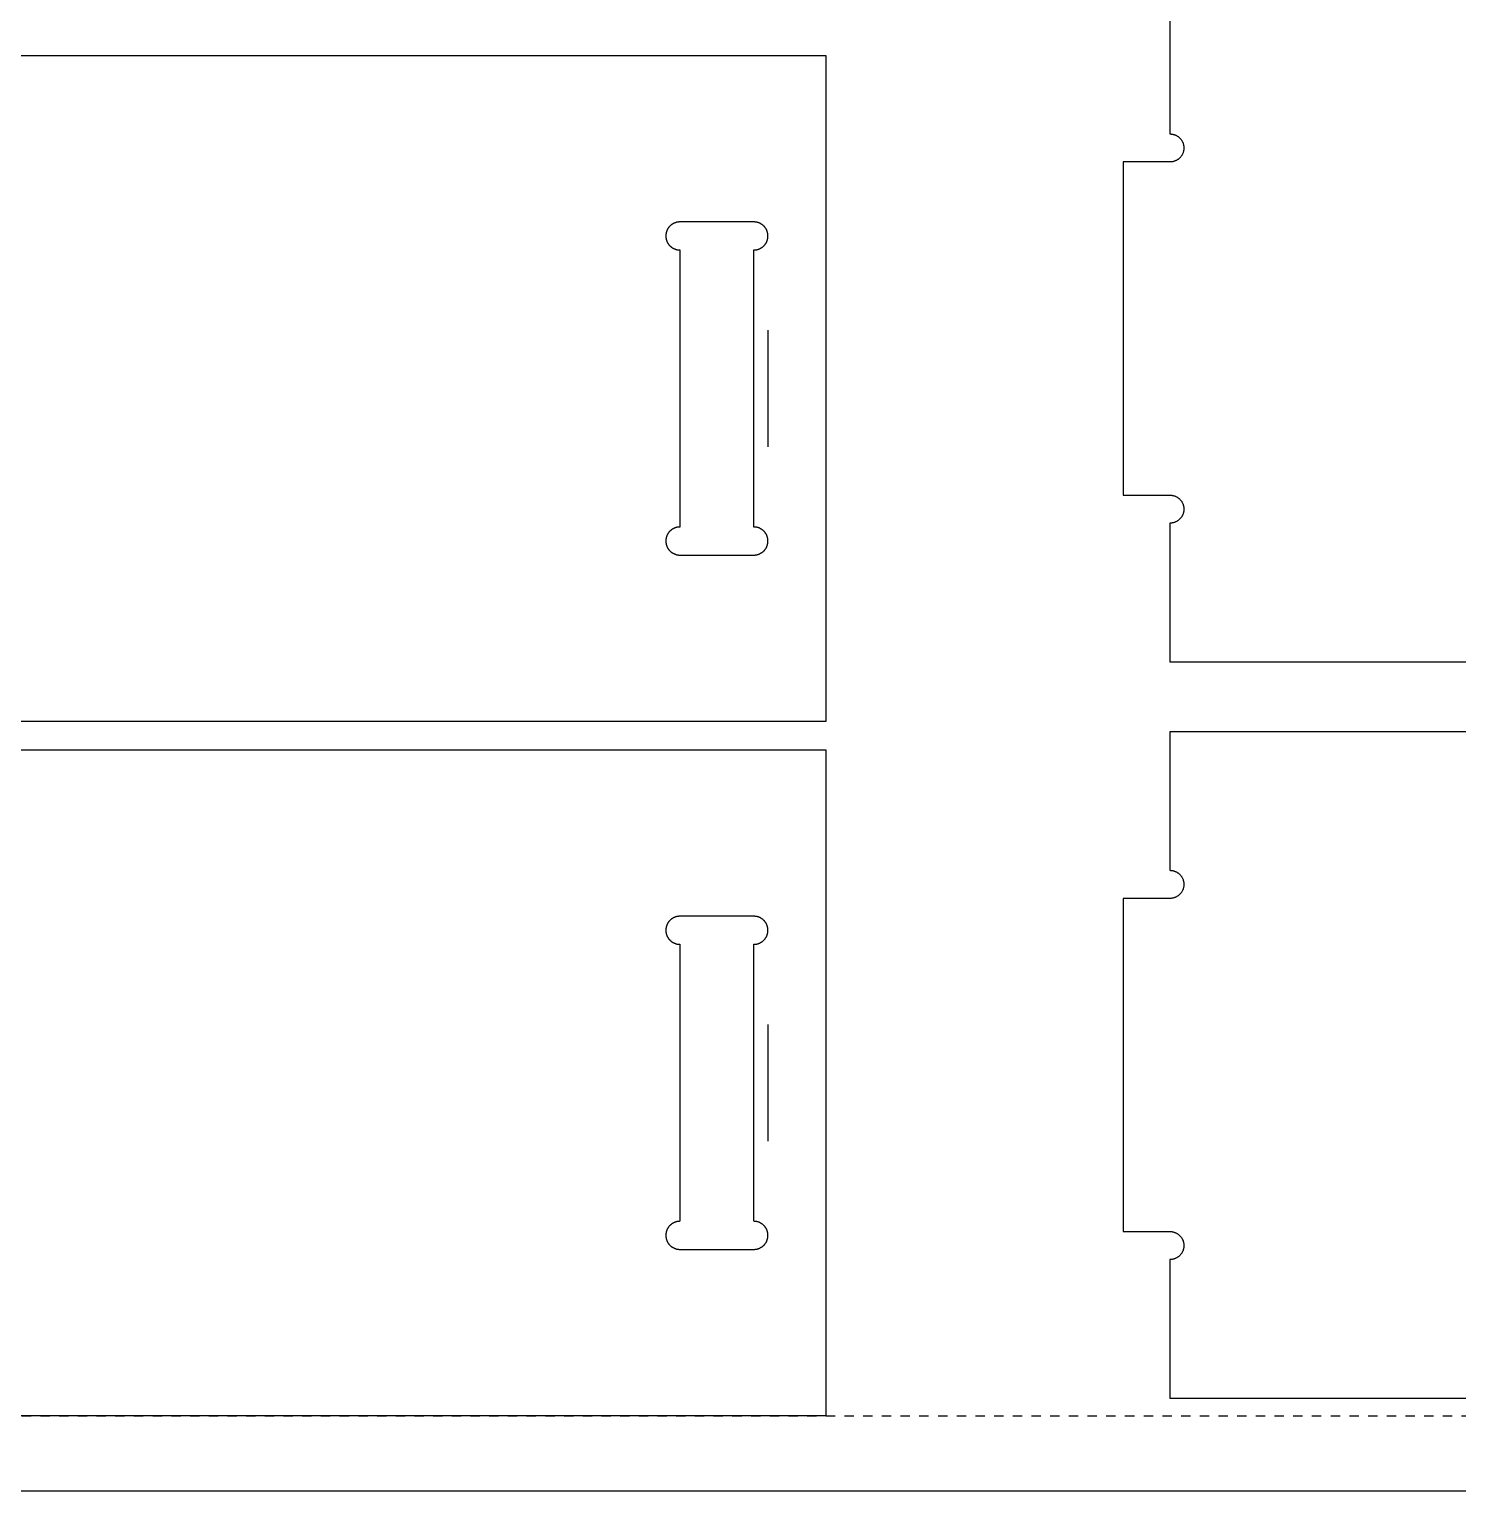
# Model space of a CAD drawing. Header units: millimetres. Extents: x -5443 to -2943, y 785 to 2035.
# Drawn here: x -5137.9 to -4832.3, y 785.5 to 1098.1 of the extents above; entities that cross this region are included whole.
import ezdxf

# ---------------------------------------------------------------- set-up
doc = ezdxf.new("R2010")
doc.units = ezdxf.units.MM
doc.header["$MEASUREMENT"] = 0
doc.linetypes.add('Hidden', pattern=[4, 2, -2])
for name, color, linetype, true_color in [('FAB$CUTEX-D15-TE6', 3, 'Continuous', 0x00ff07), ('FAB$CUTON-D15TE6', 30, 'Continuous', 0xff6600), ('FAB$Material', 146, 'Continuous', 0x00626f), ('FAB$Material$Margins', 18, 'Hidden', 0x000000), ('FAB$POCKET-D9-TE6', 240, 'Continuous', 0xff004f)]:
    doc.layers.add(name, color=color, linetype=linetype, true_color=true_color)

msp = doc.modelspace()

# ---------------------------------------------------------------- linework, layer by layer
at = {"layer": 'FAB$CUTEX-D15-TE6'}
for points in [[(-4893.88, 1105.29), (-4893.88, 1075.67)], [(-5427.48, 1092.47), (-4967.48, 1092.47)], [(-4967.48, 1092.47), (-4967.48, 949.97)], [(-4893.88, 1075.67), (-4893.78, 1075.66), (-4893.67, 1075.66), (-4893.57, 1075.65), (-4893.47, 1075.64), (-4893.36, 1075.62), (-4893.26, 1075.6), (-4893.16, 1075.58), (-4893.06, 1075.55), (-4892.96, 1075.52), (-4892.86, 1075.49), (-4892.77, 1075.45), (-4892.67, 1075.41), (-4892.58, 1075.37), (-4892.49, 1075.32), (-4892.39, 1075.27), (-4892.31, 1075.22), (-4892.22, 1075.16), (-4892.13, 1075.1), (-4892.05, 1075.04), (-4891.97, 1074.98), (-4891.89, 1074.91), (-4891.81, 1074.84), (-4891.74, 1074.77), (-4891.67, 1074.69), (-4891.6, 1074.62), (-4891.53, 1074.54), (-4891.47, 1074.45), (-4891.41, 1074.37), (-4891.35, 1074.28), (-4891.3, 1074.2), (-4891.25, 1074.11), (-4891.2, 1074.01), (-4891.15, 1073.92), (-4891.11, 1073.83), (-4891.07, 1073.73), (-4891.04, 1073.63), (-4891.01, 1073.53), (-4890.98, 1073.43), (-4890.95, 1073.33), (-4890.93, 1073.23), (-4890.92, 1073.13), (-4890.9, 1073.03), (-4890.89, 1072.92), (-4890.88, 1072.82), (-4890.88, 1072.72), (-4890.88, 1072.61), (-4890.88, 1072.51), (-4890.89, 1072.41), (-4890.9, 1072.3), (-4890.92, 1072.2), (-4890.93, 1072.1), (-4890.95, 1072), (-4890.98, 1071.9), (-4891.01, 1071.8), (-4891.04, 1071.7), (-4891.07, 1071.6), (-4891.11, 1071.51), (-4891.15, 1071.41), (-4891.2, 1071.32), (-4891.25, 1071.23), (-4891.3, 1071.14), (-4891.35, 1071.05), (-4891.41, 1070.96), (-4891.47, 1070.88), (-4891.53, 1070.8), (-4891.6, 1070.72), (-4891.67, 1070.64), (-4891.74, 1070.56), (-4891.81, 1070.49), (-4891.89, 1070.42), (-4891.97, 1070.35), (-4892.05, 1070.29), (-4892.13, 1070.23), (-4892.22, 1070.17), (-4892.31, 1070.11), (-4892.39, 1070.06), (-4892.49, 1070.01), (-4892.58, 1069.96), (-4892.67, 1069.92), (-4892.77, 1069.88), (-4892.86, 1069.84), (-4892.96, 1069.81), (-4893.06, 1069.78), (-4893.16, 1069.75), (-4893.26, 1069.73), (-4893.36, 1069.71), (-4893.47, 1069.69), (-4893.57, 1069.68), (-4893.67, 1069.67), (-4893.78, 1069.67), (-4893.88, 1069.67)], [(-4893.88, 1069.67), (-4903.88, 1069.67)], [(-4903.88, 1069.67), (-4903.88, 998.42)], [(-4903.88, 998.42), (-4893.88, 998.42)], [(-4893.88, 998.42), (-4893.78, 998.41), (-4893.67, 998.41), (-4893.57, 998.4), (-4893.47, 998.39), (-4893.36, 998.37), (-4893.26, 998.35), (-4893.16, 998.33), (-4893.06, 998.3), (-4892.96, 998.27), (-4892.86, 998.24), (-4892.77, 998.2), (-4892.67, 998.16), (-4892.58, 998.12), (-4892.49, 998.07), (-4892.39, 998.02), (-4892.31, 997.97), (-4892.22, 997.91), (-4892.13, 997.85), (-4892.05, 997.79), (-4891.97, 997.73), (-4891.89, 997.66), (-4891.81, 997.59), (-4891.74, 997.52), (-4891.67, 997.44), (-4891.6, 997.37), (-4891.53, 997.29), (-4891.47, 997.2), (-4891.41, 997.12), (-4891.35, 997.03), (-4891.3, 996.95), (-4891.25, 996.86), (-4891.2, 996.76), (-4891.15, 996.67), (-4891.11, 996.58), (-4891.07, 996.48), (-4891.04, 996.38), (-4891.01, 996.28), (-4890.98, 996.18), (-4890.95, 996.08), (-4890.93, 995.98), (-4890.92, 995.88), (-4890.9, 995.78), (-4890.89, 995.67), (-4890.88, 995.57), (-4890.88, 995.47), (-4890.88, 995.36), (-4890.88, 995.26), (-4890.89, 995.16), (-4890.9, 995.05), (-4890.92, 994.95), (-4890.93, 994.85), (-4890.95, 994.75), (-4890.98, 994.65), (-4891.01, 994.55), (-4891.04, 994.45), (-4891.07, 994.35), (-4891.11, 994.26), (-4891.15, 994.16), (-4891.2, 994.07), (-4891.25, 993.98), (-4891.3, 993.89), (-4891.35, 993.8), (-4891.41, 993.71), (-4891.47, 993.63), (-4891.53, 993.55), (-4891.6, 993.47), (-4891.67, 993.39), (-4891.74, 993.31), (-4891.81, 993.24), (-4891.89, 993.17), (-4891.97, 993.1), (-4892.05, 993.04), (-4892.13, 992.98), (-4892.22, 992.92), (-4892.31, 992.86), (-4892.39, 992.81), (-4892.49, 992.76), (-4892.58, 992.71), (-4892.67, 992.67), (-4892.77, 992.63), (-4892.86, 992.59), (-4892.96, 992.56), (-4893.06, 992.53), (-4893.16, 992.5), (-4893.26, 992.48), (-4893.36, 992.46), (-4893.47, 992.44), (-4893.57, 992.43), (-4893.67, 992.42), (-4893.78, 992.42), (-4893.88, 992.42)], [(-4893.88, 992.42), (-4893.88, 962.79)], [(-4893.88, 962.79), (-4813.57, 962.79)], [(-4967.48, 949.97), (-5427.48, 949.97)], [(-4813.57, 947.79), (-4893.88, 947.79)], [(-4893.88, 947.79), (-4893.88, 918.17)], [(-5427.48, 943.97), (-4967.48, 943.97)], [(-4967.48, 943.97), (-4967.48, 801.47)], [(-4893.88, 918.17), (-4893.78, 918.16), (-4893.67, 918.16), (-4893.57, 918.15), (-4893.47, 918.14), (-4893.36, 918.12), (-4893.26, 918.1), (-4893.16, 918.08), (-4893.06, 918.05), (-4892.96, 918.02), (-4892.86, 917.99), (-4892.77, 917.95), (-4892.67, 917.91), (-4892.58, 917.87), (-4892.49, 917.82), (-4892.39, 917.77), (-4892.31, 917.72), (-4892.22, 917.66), (-4892.13, 917.6), (-4892.05, 917.54), (-4891.97, 917.48), (-4891.89, 917.41), (-4891.81, 917.34), (-4891.74, 917.27), (-4891.67, 917.19), (-4891.6, 917.12), (-4891.53, 917.04), (-4891.47, 916.95), (-4891.41, 916.87), (-4891.35, 916.78), (-4891.3, 916.7), (-4891.25, 916.61), (-4891.2, 916.51), (-4891.15, 916.42), (-4891.11, 916.33), (-4891.07, 916.23), (-4891.04, 916.13), (-4891.01, 916.03), (-4890.98, 915.93), (-4890.95, 915.83), (-4890.93, 915.73), (-4890.92, 915.63), (-4890.9, 915.53), (-4890.89, 915.42), (-4890.88, 915.32), (-4890.88, 915.22), (-4890.88, 915.11), (-4890.88, 915.01), (-4890.89, 914.91), (-4890.9, 914.8), (-4890.92, 914.7), (-4890.93, 914.6), (-4890.95, 914.5), (-4890.98, 914.4), (-4891.01, 914.3), (-4891.04, 914.2), (-4891.07, 914.1), (-4891.11, 914.01), (-4891.15, 913.91), (-4891.2, 913.82), (-4891.25, 913.73), (-4891.3, 913.64), (-4891.35, 913.55), (-4891.41, 913.46), (-4891.47, 913.38), (-4891.53, 913.3), (-4891.6, 913.22), (-4891.67, 913.14), (-4891.74, 913.06), (-4891.81, 912.99), (-4891.89, 912.92), (-4891.97, 912.85), (-4892.05, 912.79), (-4892.13, 912.73), (-4892.22, 912.67), (-4892.31, 912.61), (-4892.39, 912.56), (-4892.49, 912.51), (-4892.58, 912.46), (-4892.67, 912.42), (-4892.77, 912.38), (-4892.86, 912.34), (-4892.96, 912.31), (-4893.06, 912.28), (-4893.16, 912.25), (-4893.26, 912.23), (-4893.36, 912.21), (-4893.47, 912.19), (-4893.57, 912.18), (-4893.67, 912.17), (-4893.78, 912.17), (-4893.88, 912.17)], [(-4893.88, 912.17), (-4903.88, 912.17)], [(-4903.88, 912.17), (-4903.88, 840.92)], [(-4903.88, 840.92), (-4893.88, 840.92)], [(-4893.88, 840.92), (-4893.78, 840.91), (-4893.67, 840.91), (-4893.57, 840.9), (-4893.47, 840.89), (-4893.36, 840.87), (-4893.26, 840.85), (-4893.16, 840.83), (-4893.06, 840.8), (-4892.96, 840.77), (-4892.86, 840.74), (-4892.77, 840.7), (-4892.67, 840.66), (-4892.58, 840.62), (-4892.49, 840.57), (-4892.39, 840.52), (-4892.31, 840.47), (-4892.22, 840.41), (-4892.13, 840.35), (-4892.05, 840.29), (-4891.97, 840.23), (-4891.89, 840.16), (-4891.81, 840.09), (-4891.74, 840.02), (-4891.67, 839.94), (-4891.6, 839.87), (-4891.53, 839.79), (-4891.47, 839.7), (-4891.41, 839.62), (-4891.35, 839.53), (-4891.3, 839.45), (-4891.25, 839.36), (-4891.2, 839.26), (-4891.15, 839.17), (-4891.11, 839.08), (-4891.07, 838.98), (-4891.04, 838.88), (-4891.01, 838.78), (-4890.98, 838.68), (-4890.95, 838.58), (-4890.93, 838.48), (-4890.92, 838.38), (-4890.9, 838.28), (-4890.89, 838.17), (-4890.88, 838.07), (-4890.88, 837.97), (-4890.88, 837.86), (-4890.88, 837.76), (-4890.89, 837.66), (-4890.9, 837.55), (-4890.92, 837.45), (-4890.93, 837.35), (-4890.95, 837.25), (-4890.98, 837.15), (-4891.01, 837.05), (-4891.04, 836.95), (-4891.07, 836.85), (-4891.11, 836.76), (-4891.15, 836.66), (-4891.2, 836.57), (-4891.25, 836.48), (-4891.3, 836.39), (-4891.35, 836.3), (-4891.41, 836.21), (-4891.47, 836.13), (-4891.53, 836.05), (-4891.6, 835.97), (-4891.67, 835.89), (-4891.74, 835.81), (-4891.81, 835.74), (-4891.89, 835.67), (-4891.97, 835.6), (-4892.05, 835.54), (-4892.13, 835.48), (-4892.22, 835.42), (-4892.31, 835.36), (-4892.39, 835.31), (-4892.49, 835.26), (-4892.58, 835.21), (-4892.67, 835.17), (-4892.77, 835.13), (-4892.86, 835.09), (-4892.96, 835.06), (-4893.06, 835.03), (-4893.16, 835), (-4893.26, 834.98), (-4893.36, 834.96), (-4893.47, 834.94), (-4893.57, 834.93), (-4893.67, 834.92), (-4893.78, 834.92), (-4893.88, 834.92)], [(-4893.88, 834.92), (-4893.88, 805.29)], [(-4893.88, 805.29), (-4616.11, 805.29)], [(-4967.48, 801.47), (-5427.48, 801.47)]]:
    msp.add_lwpolyline(points, dxfattribs=at)
at = {"layer": 'FAB$CUTON-D15TE6'}
for points in [[(-4979.86, 1033.72), (-4979.86, 1008.72)], [(-4979.86, 885.22), (-4979.86, 860.22)]]:
    msp.add_lwpolyline(points, dxfattribs=at)
at = {"layer": 'FAB$Material'}
msp.add_lwpolyline([(-5443.48, 2035.47), (-5443.48, 785.47), (-2943.48, 785.47), (-2943.48, 2035.47)], close=True, dxfattribs=at)
at = {"layer": 'FAB$Material$Margins'}
msp.add_lwpolyline([(-5427.48, 2019.47), (-5427.48, 801.47), (-2959.48, 801.47), (-2959.48, 2019.47)], close=True, dxfattribs=at)
at = {"layer": 'FAB$POCKET-D9-TE6'}
for points in [[(-4998.7, 1056.85), (-4998.77, 1056.85), (-4998.84, 1056.84), (-4998.9, 1056.84), (-4998.97, 1056.83), (-4999.04, 1056.83), (-4999.11, 1056.82), (-4999.18, 1056.81), (-4999.25, 1056.8), (-4999.32, 1056.78), (-4999.39, 1056.77), (-4999.46, 1056.75), (-4999.53, 1056.73), (-4999.6, 1056.71), (-4999.67, 1056.69), (-4999.74, 1056.66), (-4999.81, 1056.64), (-4999.88, 1056.61), (-4999.94, 1056.58), (-5000.01, 1056.55), (-5000.08, 1056.51), (-5000.15, 1056.48), (-5000.21, 1056.44), (-5000.28, 1056.4), (-5000.34, 1056.36), (-5000.41, 1056.31), (-5000.47, 1056.27), (-5000.53, 1056.22), (-5000.59, 1056.18), (-5000.65, 1056.13), (-5000.71, 1056.07), (-5000.77, 1056.02), (-5000.82, 1055.97), (-5000.88, 1055.91), (-5000.93, 1055.86), (-5000.98, 1055.8), (-5001.03, 1055.74), (-5001.08, 1055.68), (-5001.13, 1055.61), (-5001.17, 1055.55), (-5001.21, 1055.49), (-5001.25, 1055.42), (-5001.29, 1055.36), (-5001.33, 1055.29), (-5001.37, 1055.22), (-5001.4, 1055.16), (-5001.43, 1055.09), (-5001.46, 1055.02), (-5001.49, 1054.95), (-5001.52, 1054.88), (-5001.54, 1054.81), (-5001.56, 1054.74), (-5001.59, 1054.67), (-5001.6, 1054.6), (-5001.62, 1054.53), (-5001.64, 1054.46), (-5001.65, 1054.39), (-5001.66, 1054.32), (-5001.67, 1054.25), (-5001.68, 1054.18), (-5001.69, 1054.12), (-5001.69, 1054.05), (-5001.7, 1053.98), (-5001.7, 1053.91), (-5001.7, 1053.85), (-5001.7, 1053.78), (-5001.7, 1053.71), (-5001.69, 1053.65), (-5001.69, 1053.58), (-5001.68, 1053.51), (-5001.67, 1053.44), (-5001.66, 1053.37), (-5001.65, 1053.3), (-5001.64, 1053.23), (-5001.62, 1053.16), (-5001.6, 1053.09), (-5001.59, 1053.02), (-5001.56, 1052.95), (-5001.54, 1052.88), (-5001.52, 1052.81), (-5001.49, 1052.74), (-5001.46, 1052.67), (-5001.43, 1052.6), (-5001.4, 1052.54), (-5001.37, 1052.47), (-5001.33, 1052.4), (-5001.29, 1052.34), (-5001.25, 1052.27), (-5001.21, 1052.2), (-5001.17, 1052.14), (-5001.13, 1052.08), (-5001.08, 1052.02), (-5001.03, 1051.96), (-5000.98, 1051.9), (-5000.93, 1051.84), (-5000.88, 1051.78), (-5000.82, 1051.73), (-5000.77, 1051.67), (-5000.71, 1051.62), (-5000.65, 1051.57), (-5000.59, 1051.52), (-5000.53, 1051.47), (-5000.47, 1051.42), (-5000.41, 1051.38), (-5000.34, 1051.34), (-5000.28, 1051.29), (-5000.21, 1051.25), (-5000.15, 1051.22), (-5000.08, 1051.18), (-5000.01, 1051.15), (-4999.94, 1051.12), (-4999.88, 1051.09), (-4999.81, 1051.06), (-4999.74, 1051.03), (-4999.67, 1051.01), (-4999.6, 1050.98), (-4999.53, 1050.96), (-4999.46, 1050.94), (-4999.39, 1050.93), (-4999.32, 1050.91), (-4999.25, 1050.9), (-4999.18, 1050.88), (-4999.11, 1050.87), (-4999.04, 1050.87), (-4998.97, 1050.86), (-4998.9, 1050.85), (-4998.84, 1050.85), (-4998.77, 1050.85), (-4998.7, 1050.85)], [(-4982.86, 1056.85), (-4998.7, 1056.85)], [(-4982.86, 1050.85), (-4982.8, 1050.85), (-4982.73, 1050.85), (-4982.66, 1050.85), (-4982.59, 1050.86), (-4982.53, 1050.87), (-4982.46, 1050.87), (-4982.39, 1050.88), (-4982.32, 1050.9), (-4982.25, 1050.91), (-4982.18, 1050.93), (-4982.11, 1050.94), (-4982.04, 1050.96), (-4981.97, 1050.98), (-4981.9, 1051.01), (-4981.83, 1051.03), (-4981.76, 1051.06), (-4981.69, 1051.09), (-4981.62, 1051.12), (-4981.55, 1051.15), (-4981.49, 1051.18), (-4981.42, 1051.22), (-4981.35, 1051.25), (-4981.29, 1051.29), (-4981.22, 1051.34), (-4981.16, 1051.38), (-4981.09, 1051.42), (-4981.03, 1051.47), (-4980.97, 1051.52), (-4980.91, 1051.57), (-4980.85, 1051.62), (-4980.8, 1051.67), (-4980.74, 1051.73), (-4980.69, 1051.78), (-4980.63, 1051.84), (-4980.58, 1051.9), (-4980.53, 1051.96), (-4980.49, 1052.02), (-4980.44, 1052.08), (-4980.4, 1052.14), (-4980.35, 1052.2), (-4980.31, 1052.27), (-4980.27, 1052.34), (-4980.23, 1052.4), (-4980.2, 1052.47), (-4980.16, 1052.54), (-4980.13, 1052.6), (-4980.1, 1052.67), (-4980.07, 1052.74), (-4980.05, 1052.81), (-4980.02, 1052.88), (-4980, 1052.95), (-4979.98, 1053.02), (-4979.96, 1053.09), (-4979.94, 1053.16), (-4979.93, 1053.23), (-4979.91, 1053.3), (-4979.9, 1053.37), (-4979.89, 1053.44), (-4979.88, 1053.51), (-4979.88, 1053.58), (-4979.87, 1053.65), (-4979.87, 1053.71), (-4979.86, 1053.78), (-4979.86, 1053.85), (-4979.86, 1053.91), (-4979.87, 1053.98), (-4979.87, 1054.05), (-4979.88, 1054.12), (-4979.88, 1054.18), (-4979.89, 1054.25), (-4979.9, 1054.32), (-4979.91, 1054.39), (-4979.93, 1054.46), (-4979.94, 1054.53), (-4979.96, 1054.6), (-4979.98, 1054.67), (-4980, 1054.74), (-4980.02, 1054.81), (-4980.05, 1054.88), (-4980.07, 1054.95), (-4980.1, 1055.02), (-4980.13, 1055.09), (-4980.16, 1055.16), (-4980.2, 1055.22), (-4980.23, 1055.29), (-4980.27, 1055.36), (-4980.31, 1055.42), (-4980.35, 1055.49), (-4980.4, 1055.55), (-4980.44, 1055.61), (-4980.49, 1055.68), (-4980.53, 1055.74), (-4980.58, 1055.8), (-4980.63, 1055.86), (-4980.69, 1055.91), (-4980.74, 1055.97), (-4980.8, 1056.02), (-4980.85, 1056.07), (-4980.91, 1056.13), (-4980.97, 1056.18), (-4981.03, 1056.22), (-4981.09, 1056.27), (-4981.16, 1056.31), (-4981.22, 1056.36), (-4981.29, 1056.4), (-4981.35, 1056.44), (-4981.42, 1056.48), (-4981.49, 1056.51), (-4981.55, 1056.55), (-4981.62, 1056.58), (-4981.69, 1056.61), (-4981.76, 1056.64), (-4981.83, 1056.66), (-4981.9, 1056.69), (-4981.97, 1056.71), (-4982.04, 1056.73), (-4982.11, 1056.75), (-4982.18, 1056.77), (-4982.25, 1056.78), (-4982.32, 1056.8), (-4982.39, 1056.81), (-4982.46, 1056.82), (-4982.53, 1056.83), (-4982.59, 1056.83), (-4982.66, 1056.84), (-4982.73, 1056.84), (-4982.8, 1056.85), (-4982.86, 1056.85)], [(-4998.7, 1050.85), (-4998.7, 991.6)], [(-4982.86, 991.6), (-4982.86, 1050.85)], [(-4998.7, 991.6), (-4998.77, 991.6), (-4998.84, 991.59), (-4998.9, 991.59), (-4998.97, 991.58), (-4999.04, 991.58), (-4999.11, 991.57), (-4999.18, 991.56), (-4999.25, 991.55), (-4999.32, 991.53), (-4999.39, 991.52), (-4999.46, 991.5), (-4999.53, 991.48), (-4999.6, 991.46), (-4999.67, 991.44), (-4999.74, 991.41), (-4999.81, 991.39), (-4999.88, 991.36), (-4999.94, 991.33), (-5000.01, 991.3), (-5000.08, 991.26), (-5000.15, 991.23), (-5000.21, 991.19), (-5000.28, 991.15), (-5000.34, 991.11), (-5000.41, 991.06), (-5000.47, 991.02), (-5000.53, 990.97), (-5000.59, 990.93), (-5000.65, 990.88), (-5000.71, 990.82), (-5000.77, 990.77), (-5000.82, 990.72), (-5000.88, 990.66), (-5000.93, 990.61), (-5000.98, 990.55), (-5001.03, 990.49), (-5001.08, 990.43), (-5001.13, 990.36), (-5001.17, 990.3), (-5001.21, 990.24), (-5001.25, 990.17), (-5001.29, 990.11), (-5001.33, 990.04), (-5001.37, 989.97), (-5001.4, 989.91), (-5001.43, 989.84), (-5001.46, 989.77), (-5001.49, 989.7), (-5001.52, 989.63), (-5001.54, 989.56), (-5001.56, 989.49), (-5001.59, 989.42), (-5001.6, 989.35), (-5001.62, 989.28), (-5001.64, 989.21), (-5001.65, 989.14), (-5001.66, 989.07), (-5001.67, 989), (-5001.68, 988.93), (-5001.69, 988.87), (-5001.69, 988.8), (-5001.7, 988.73), (-5001.7, 988.66), (-5001.7, 988.6), (-5001.7, 988.53), (-5001.7, 988.46), (-5001.69, 988.4), (-5001.69, 988.33), (-5001.68, 988.26), (-5001.67, 988.19), (-5001.66, 988.12), (-5001.65, 988.05), (-5001.64, 987.98), (-5001.62, 987.91), (-5001.6, 987.84), (-5001.59, 987.77), (-5001.56, 987.7), (-5001.54, 987.63), (-5001.52, 987.56), (-5001.49, 987.49), (-5001.46, 987.42), (-5001.43, 987.35), (-5001.4, 987.29), (-5001.37, 987.22), (-5001.33, 987.15), (-5001.29, 987.09), (-5001.25, 987.02), (-5001.21, 986.95), (-5001.17, 986.89), (-5001.13, 986.83), (-5001.08, 986.77), (-5001.03, 986.71), (-5000.98, 986.65), (-5000.93, 986.59), (-5000.88, 986.53), (-5000.82, 986.48), (-5000.77, 986.42), (-5000.71, 986.37), (-5000.65, 986.32), (-5000.59, 986.27), (-5000.53, 986.22), (-5000.47, 986.17), (-5000.41, 986.13), (-5000.34, 986.09), (-5000.28, 986.04), (-5000.21, 986), (-5000.15, 985.97), (-5000.08, 985.93), (-5000.01, 985.9), (-4999.94, 985.87), (-4999.88, 985.84), (-4999.81, 985.81), (-4999.74, 985.78), (-4999.67, 985.76), (-4999.6, 985.73), (-4999.53, 985.71), (-4999.46, 985.69), (-4999.39, 985.68), (-4999.32, 985.66), (-4999.25, 985.65), (-4999.18, 985.63), (-4999.11, 985.62), (-4999.04, 985.62), (-4998.97, 985.61), (-4998.9, 985.6), (-4998.84, 985.6), (-4998.77, 985.6), (-4998.7, 985.6)], [(-4982.86, 985.6), (-4982.8, 985.6), (-4982.73, 985.6), (-4982.66, 985.6), (-4982.59, 985.61), (-4982.53, 985.62), (-4982.46, 985.62), (-4982.39, 985.63), (-4982.32, 985.65), (-4982.25, 985.66), (-4982.18, 985.68), (-4982.11, 985.69), (-4982.04, 985.71), (-4981.97, 985.73), (-4981.9, 985.76), (-4981.83, 985.78), (-4981.76, 985.81), (-4981.69, 985.84), (-4981.62, 985.87), (-4981.55, 985.9), (-4981.49, 985.93), (-4981.42, 985.97), (-4981.35, 986), (-4981.29, 986.04), (-4981.22, 986.09), (-4981.16, 986.13), (-4981.09, 986.17), (-4981.03, 986.22), (-4980.97, 986.27), (-4980.91, 986.32), (-4980.85, 986.37), (-4980.8, 986.42), (-4980.74, 986.48), (-4980.69, 986.53), (-4980.63, 986.59), (-4980.58, 986.65), (-4980.53, 986.71), (-4980.49, 986.77), (-4980.44, 986.83), (-4980.4, 986.89), (-4980.35, 986.95), (-4980.31, 987.02), (-4980.27, 987.09), (-4980.23, 987.15), (-4980.2, 987.22), (-4980.16, 987.29), (-4980.13, 987.35), (-4980.1, 987.42), (-4980.07, 987.49), (-4980.05, 987.56), (-4980.02, 987.63), (-4980, 987.7), (-4979.98, 987.77), (-4979.96, 987.84), (-4979.94, 987.91), (-4979.93, 987.98), (-4979.91, 988.05), (-4979.9, 988.12), (-4979.89, 988.19), (-4979.88, 988.26), (-4979.88, 988.33), (-4979.87, 988.4), (-4979.87, 988.46), (-4979.86, 988.53), (-4979.86, 988.6), (-4979.86, 988.66), (-4979.87, 988.73), (-4979.87, 988.8), (-4979.88, 988.87), (-4979.88, 988.93), (-4979.89, 989), (-4979.9, 989.07), (-4979.91, 989.14), (-4979.93, 989.21), (-4979.94, 989.28), (-4979.96, 989.35), (-4979.98, 989.42), (-4980, 989.49), (-4980.02, 989.56), (-4980.05, 989.63), (-4980.07, 989.7), (-4980.1, 989.77), (-4980.13, 989.84), (-4980.16, 989.91), (-4980.2, 989.97), (-4980.23, 990.04), (-4980.27, 990.11), (-4980.31, 990.17), (-4980.35, 990.24), (-4980.4, 990.3), (-4980.44, 990.36), (-4980.49, 990.43), (-4980.53, 990.49), (-4980.58, 990.55), (-4980.63, 990.61), (-4980.69, 990.66), (-4980.74, 990.72), (-4980.8, 990.77), (-4980.85, 990.82), (-4980.91, 990.88), (-4980.97, 990.93), (-4981.03, 990.97), (-4981.09, 991.02), (-4981.16, 991.06), (-4981.22, 991.11), (-4981.29, 991.15), (-4981.35, 991.19), (-4981.42, 991.23), (-4981.49, 991.26), (-4981.55, 991.3), (-4981.62, 991.33), (-4981.69, 991.36), (-4981.76, 991.39), (-4981.83, 991.41), (-4981.9, 991.44), (-4981.97, 991.46), (-4982.04, 991.48), (-4982.11, 991.5), (-4982.18, 991.52), (-4982.25, 991.53), (-4982.32, 991.55), (-4982.39, 991.56), (-4982.46, 991.57), (-4982.53, 991.58), (-4982.59, 991.58), (-4982.66, 991.59), (-4982.73, 991.59), (-4982.8, 991.6), (-4982.86, 991.6)], [(-4998.7, 985.6), (-4982.86, 985.6)], [(-4998.7, 908.35), (-4998.77, 908.35), (-4998.84, 908.34), (-4998.9, 908.34), (-4998.97, 908.33), (-4999.04, 908.33), (-4999.11, 908.32), (-4999.18, 908.31), (-4999.25, 908.3), (-4999.32, 908.28), (-4999.39, 908.27), (-4999.46, 908.25), (-4999.53, 908.23), (-4999.6, 908.21), (-4999.67, 908.19), (-4999.74, 908.16), (-4999.81, 908.14), (-4999.88, 908.11), (-4999.94, 908.08), (-5000.01, 908.05), (-5000.08, 908.01), (-5000.15, 907.98), (-5000.21, 907.94), (-5000.28, 907.9), (-5000.34, 907.86), (-5000.41, 907.81), (-5000.47, 907.77), (-5000.53, 907.72), (-5000.59, 907.68), (-5000.65, 907.63), (-5000.71, 907.57), (-5000.77, 907.52), (-5000.82, 907.47), (-5000.88, 907.41), (-5000.93, 907.36), (-5000.98, 907.3), (-5001.03, 907.24), (-5001.08, 907.18), (-5001.13, 907.11), (-5001.17, 907.05), (-5001.21, 906.99), (-5001.25, 906.92), (-5001.29, 906.86), (-5001.33, 906.79), (-5001.37, 906.72), (-5001.4, 906.66), (-5001.43, 906.59), (-5001.46, 906.52), (-5001.49, 906.45), (-5001.52, 906.38), (-5001.54, 906.31), (-5001.56, 906.24), (-5001.59, 906.17), (-5001.6, 906.1), (-5001.62, 906.03), (-5001.64, 905.96), (-5001.65, 905.89), (-5001.66, 905.82), (-5001.67, 905.75), (-5001.68, 905.68), (-5001.69, 905.62), (-5001.69, 905.55), (-5001.7, 905.48), (-5001.7, 905.41), (-5001.7, 905.35), (-5001.7, 905.28), (-5001.7, 905.21), (-5001.69, 905.15), (-5001.69, 905.08), (-5001.68, 905.01), (-5001.67, 904.94), (-5001.66, 904.87), (-5001.65, 904.8), (-5001.64, 904.73), (-5001.62, 904.66), (-5001.6, 904.59), (-5001.59, 904.52), (-5001.56, 904.45), (-5001.54, 904.38), (-5001.52, 904.31), (-5001.49, 904.24), (-5001.46, 904.17), (-5001.43, 904.1), (-5001.4, 904.04), (-5001.37, 903.97), (-5001.33, 903.9), (-5001.29, 903.84), (-5001.25, 903.77), (-5001.21, 903.7), (-5001.17, 903.64), (-5001.13, 903.58), (-5001.08, 903.52), (-5001.03, 903.46), (-5000.98, 903.4), (-5000.93, 903.34), (-5000.88, 903.28), (-5000.82, 903.23), (-5000.77, 903.17), (-5000.71, 903.12), (-5000.65, 903.07), (-5000.59, 903.02), (-5000.53, 902.97), (-5000.47, 902.92), (-5000.41, 902.88), (-5000.34, 902.84), (-5000.28, 902.79), (-5000.21, 902.75), (-5000.15, 902.72), (-5000.08, 902.68), (-5000.01, 902.65), (-4999.94, 902.62), (-4999.88, 902.59), (-4999.81, 902.56), (-4999.74, 902.53), (-4999.67, 902.51), (-4999.6, 902.48), (-4999.53, 902.46), (-4999.46, 902.44), (-4999.39, 902.43), (-4999.32, 902.41), (-4999.25, 902.4), (-4999.18, 902.38), (-4999.11, 902.37), (-4999.04, 902.37), (-4998.97, 902.36), (-4998.9, 902.35), (-4998.84, 902.35), (-4998.77, 902.35), (-4998.7, 902.35)], [(-4982.86, 908.35), (-4998.7, 908.35)], [(-4982.86, 902.35), (-4982.8, 902.35), (-4982.73, 902.35), (-4982.66, 902.35), (-4982.59, 902.36), (-4982.53, 902.37), (-4982.46, 902.37), (-4982.39, 902.38), (-4982.32, 902.4), (-4982.25, 902.41), (-4982.18, 902.43), (-4982.11, 902.44), (-4982.04, 902.46), (-4981.97, 902.48), (-4981.9, 902.51), (-4981.83, 902.53), (-4981.76, 902.56), (-4981.69, 902.59), (-4981.62, 902.62), (-4981.55, 902.65), (-4981.49, 902.68), (-4981.42, 902.72), (-4981.35, 902.75), (-4981.29, 902.79), (-4981.22, 902.84), (-4981.16, 902.88), (-4981.09, 902.92), (-4981.03, 902.97), (-4980.97, 903.02), (-4980.91, 903.07), (-4980.85, 903.12), (-4980.8, 903.17), (-4980.74, 903.23), (-4980.69, 903.28), (-4980.63, 903.34), (-4980.58, 903.4), (-4980.53, 903.46), (-4980.49, 903.52), (-4980.44, 903.58), (-4980.4, 903.64), (-4980.35, 903.7), (-4980.31, 903.77), (-4980.27, 903.84), (-4980.23, 903.9), (-4980.2, 903.97), (-4980.16, 904.04), (-4980.13, 904.1), (-4980.1, 904.17), (-4980.07, 904.24), (-4980.05, 904.31), (-4980.02, 904.38), (-4980, 904.45), (-4979.98, 904.52), (-4979.96, 904.59), (-4979.94, 904.66), (-4979.93, 904.73), (-4979.91, 904.8), (-4979.9, 904.87), (-4979.89, 904.94), (-4979.88, 905.01), (-4979.88, 905.08), (-4979.87, 905.15), (-4979.87, 905.21), (-4979.86, 905.28), (-4979.86, 905.35), (-4979.86, 905.41), (-4979.87, 905.48), (-4979.87, 905.55), (-4979.88, 905.62), (-4979.88, 905.68), (-4979.89, 905.75), (-4979.9, 905.82), (-4979.91, 905.89), (-4979.93, 905.96), (-4979.94, 906.03), (-4979.96, 906.1), (-4979.98, 906.17), (-4980, 906.24), (-4980.02, 906.31), (-4980.05, 906.38), (-4980.07, 906.45), (-4980.1, 906.52), (-4980.13, 906.59), (-4980.16, 906.66), (-4980.2, 906.72), (-4980.23, 906.79), (-4980.27, 906.86), (-4980.31, 906.92), (-4980.35, 906.99), (-4980.4, 907.05), (-4980.44, 907.11), (-4980.49, 907.18), (-4980.53, 907.24), (-4980.58, 907.3), (-4980.63, 907.36), (-4980.69, 907.41), (-4980.74, 907.47), (-4980.8, 907.52), (-4980.85, 907.57), (-4980.91, 907.63), (-4980.97, 907.68), (-4981.03, 907.72), (-4981.09, 907.77), (-4981.16, 907.81), (-4981.22, 907.86), (-4981.29, 907.9), (-4981.35, 907.94), (-4981.42, 907.98), (-4981.49, 908.01), (-4981.55, 908.05), (-4981.62, 908.08), (-4981.69, 908.11), (-4981.76, 908.14), (-4981.83, 908.16), (-4981.9, 908.19), (-4981.97, 908.21), (-4982.04, 908.23), (-4982.11, 908.25), (-4982.18, 908.27), (-4982.25, 908.28), (-4982.32, 908.3), (-4982.39, 908.31), (-4982.46, 908.32), (-4982.53, 908.33), (-4982.59, 908.33), (-4982.66, 908.34), (-4982.73, 908.34), (-4982.8, 908.35), (-4982.86, 908.35)], [(-4998.7, 902.35), (-4998.7, 843.1)], [(-4982.86, 843.1), (-4982.86, 902.35)], [(-4998.7, 843.1), (-4998.77, 843.1), (-4998.84, 843.09), (-4998.9, 843.09), (-4998.97, 843.08), (-4999.04, 843.08), (-4999.11, 843.07), (-4999.18, 843.06), (-4999.25, 843.05), (-4999.32, 843.03), (-4999.39, 843.02), (-4999.46, 843), (-4999.53, 842.98), (-4999.6, 842.96), (-4999.67, 842.94), (-4999.74, 842.91), (-4999.81, 842.89), (-4999.88, 842.86), (-4999.94, 842.83), (-5000.01, 842.8), (-5000.08, 842.76), (-5000.15, 842.73), (-5000.21, 842.69), (-5000.28, 842.65), (-5000.34, 842.61), (-5000.41, 842.56), (-5000.47, 842.52), (-5000.53, 842.47), (-5000.59, 842.43), (-5000.65, 842.38), (-5000.71, 842.32), (-5000.77, 842.27), (-5000.82, 842.22), (-5000.88, 842.16), (-5000.93, 842.11), (-5000.98, 842.05), (-5001.03, 841.99), (-5001.08, 841.93), (-5001.13, 841.86), (-5001.17, 841.8), (-5001.21, 841.74), (-5001.25, 841.67), (-5001.29, 841.61), (-5001.33, 841.54), (-5001.37, 841.47), (-5001.4, 841.41), (-5001.43, 841.34), (-5001.46, 841.27), (-5001.49, 841.2), (-5001.52, 841.13), (-5001.54, 841.06), (-5001.56, 840.99), (-5001.59, 840.92), (-5001.6, 840.85), (-5001.62, 840.78), (-5001.64, 840.71), (-5001.65, 840.64), (-5001.66, 840.57), (-5001.67, 840.5), (-5001.68, 840.43), (-5001.69, 840.37), (-5001.69, 840.3), (-5001.7, 840.23), (-5001.7, 840.16), (-5001.7, 840.1), (-5001.7, 840.03), (-5001.7, 839.96), (-5001.69, 839.9), (-5001.69, 839.83), (-5001.68, 839.76), (-5001.67, 839.69), (-5001.66, 839.62), (-5001.65, 839.55), (-5001.64, 839.48), (-5001.62, 839.41), (-5001.6, 839.34), (-5001.59, 839.27), (-5001.56, 839.2), (-5001.54, 839.13), (-5001.52, 839.06), (-5001.49, 838.99), (-5001.46, 838.92), (-5001.43, 838.85), (-5001.4, 838.79), (-5001.37, 838.72), (-5001.33, 838.65), (-5001.29, 838.59), (-5001.25, 838.52), (-5001.21, 838.45), (-5001.17, 838.39), (-5001.13, 838.33), (-5001.08, 838.27), (-5001.03, 838.21), (-5000.98, 838.15), (-5000.93, 838.09), (-5000.88, 838.03), (-5000.82, 837.98), (-5000.77, 837.92), (-5000.71, 837.87), (-5000.65, 837.82), (-5000.59, 837.77), (-5000.53, 837.72), (-5000.47, 837.67), (-5000.41, 837.63), (-5000.34, 837.59), (-5000.28, 837.54), (-5000.21, 837.5), (-5000.15, 837.47), (-5000.08, 837.43), (-5000.01, 837.4), (-4999.94, 837.37), (-4999.88, 837.34), (-4999.81, 837.31), (-4999.74, 837.28), (-4999.67, 837.26), (-4999.6, 837.23), (-4999.53, 837.21), (-4999.46, 837.19), (-4999.39, 837.18), (-4999.32, 837.16), (-4999.25, 837.15), (-4999.18, 837.13), (-4999.11, 837.12), (-4999.04, 837.12), (-4998.97, 837.11), (-4998.9, 837.1), (-4998.84, 837.1), (-4998.77, 837.1), (-4998.7, 837.1)], [(-4982.86, 837.1), (-4982.8, 837.1), (-4982.73, 837.1), (-4982.66, 837.1), (-4982.59, 837.11), (-4982.53, 837.12), (-4982.46, 837.12), (-4982.39, 837.13), (-4982.32, 837.15), (-4982.25, 837.16), (-4982.18, 837.18), (-4982.11, 837.19), (-4982.04, 837.21), (-4981.97, 837.23), (-4981.9, 837.26), (-4981.83, 837.28), (-4981.76, 837.31), (-4981.69, 837.34), (-4981.62, 837.37), (-4981.55, 837.4), (-4981.49, 837.43), (-4981.42, 837.47), (-4981.35, 837.5), (-4981.29, 837.54), (-4981.22, 837.59), (-4981.16, 837.63), (-4981.09, 837.67), (-4981.03, 837.72), (-4980.97, 837.77), (-4980.91, 837.82), (-4980.85, 837.87), (-4980.8, 837.92), (-4980.74, 837.98), (-4980.69, 838.03), (-4980.63, 838.09), (-4980.58, 838.15), (-4980.53, 838.21), (-4980.49, 838.27), (-4980.44, 838.33), (-4980.4, 838.39), (-4980.35, 838.45), (-4980.31, 838.52), (-4980.27, 838.59), (-4980.23, 838.65), (-4980.2, 838.72), (-4980.16, 838.79), (-4980.13, 838.85), (-4980.1, 838.92), (-4980.07, 838.99), (-4980.05, 839.06), (-4980.02, 839.13), (-4980, 839.2), (-4979.98, 839.27), (-4979.96, 839.34), (-4979.94, 839.41), (-4979.93, 839.48), (-4979.91, 839.55), (-4979.9, 839.62), (-4979.89, 839.69), (-4979.88, 839.76), (-4979.88, 839.83), (-4979.87, 839.9), (-4979.87, 839.96), (-4979.86, 840.03), (-4979.86, 840.1), (-4979.86, 840.16), (-4979.87, 840.23), (-4979.87, 840.3), (-4979.88, 840.37), (-4979.88, 840.43), (-4979.89, 840.5), (-4979.9, 840.57), (-4979.91, 840.64), (-4979.93, 840.71), (-4979.94, 840.78), (-4979.96, 840.85), (-4979.98, 840.92), (-4980, 840.99), (-4980.02, 841.06), (-4980.05, 841.13), (-4980.07, 841.2), (-4980.1, 841.27), (-4980.13, 841.34), (-4980.16, 841.41), (-4980.2, 841.47), (-4980.23, 841.54), (-4980.27, 841.61), (-4980.31, 841.67), (-4980.35, 841.74), (-4980.4, 841.8), (-4980.44, 841.86), (-4980.49, 841.93), (-4980.53, 841.99), (-4980.58, 842.05), (-4980.63, 842.11), (-4980.69, 842.16), (-4980.74, 842.22), (-4980.8, 842.27), (-4980.85, 842.32), (-4980.91, 842.38), (-4980.97, 842.43), (-4981.03, 842.47), (-4981.09, 842.52), (-4981.16, 842.56), (-4981.22, 842.61), (-4981.29, 842.65), (-4981.35, 842.69), (-4981.42, 842.73), (-4981.49, 842.76), (-4981.55, 842.8), (-4981.62, 842.83), (-4981.69, 842.86), (-4981.76, 842.89), (-4981.83, 842.91), (-4981.9, 842.94), (-4981.97, 842.96), (-4982.04, 842.98), (-4982.11, 843), (-4982.18, 843.02), (-4982.25, 843.03), (-4982.32, 843.05), (-4982.39, 843.06), (-4982.46, 843.07), (-4982.53, 843.08), (-4982.59, 843.08), (-4982.66, 843.09), (-4982.73, 843.09), (-4982.8, 843.1), (-4982.86, 843.1)], [(-4998.7, 837.1), (-4982.86, 837.1)]]:
    msp.add_lwpolyline(points, dxfattribs=at)

doc.saveas('drawing.dxf')
